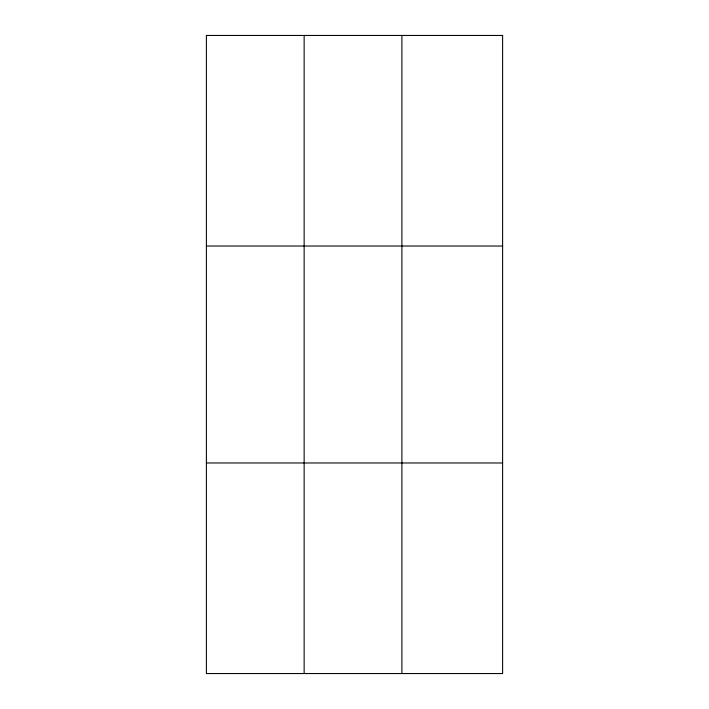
<?xml version="1.0" encoding="UTF-8"?>
<svg xmlns="http://www.w3.org/2000/svg" width="709" height="709" viewBox="0 0 709 709"><rect width="100%" height="100%" fill="white"/><g stroke="black" fill="none" stroke-linecap="round" stroke-linejoin="round"><path stroke-width="1.06" d="M304.143 35.45L304.143 673.55M401.897 35.45L401.897 673.55M206.39 246.023L502.61 246.023M206.39 462.977L502.61 462.977M502.61 35.45L502.61 673.55L206.39 673.55L206.39 35.45L502.61 35.45"/></g></svg>
